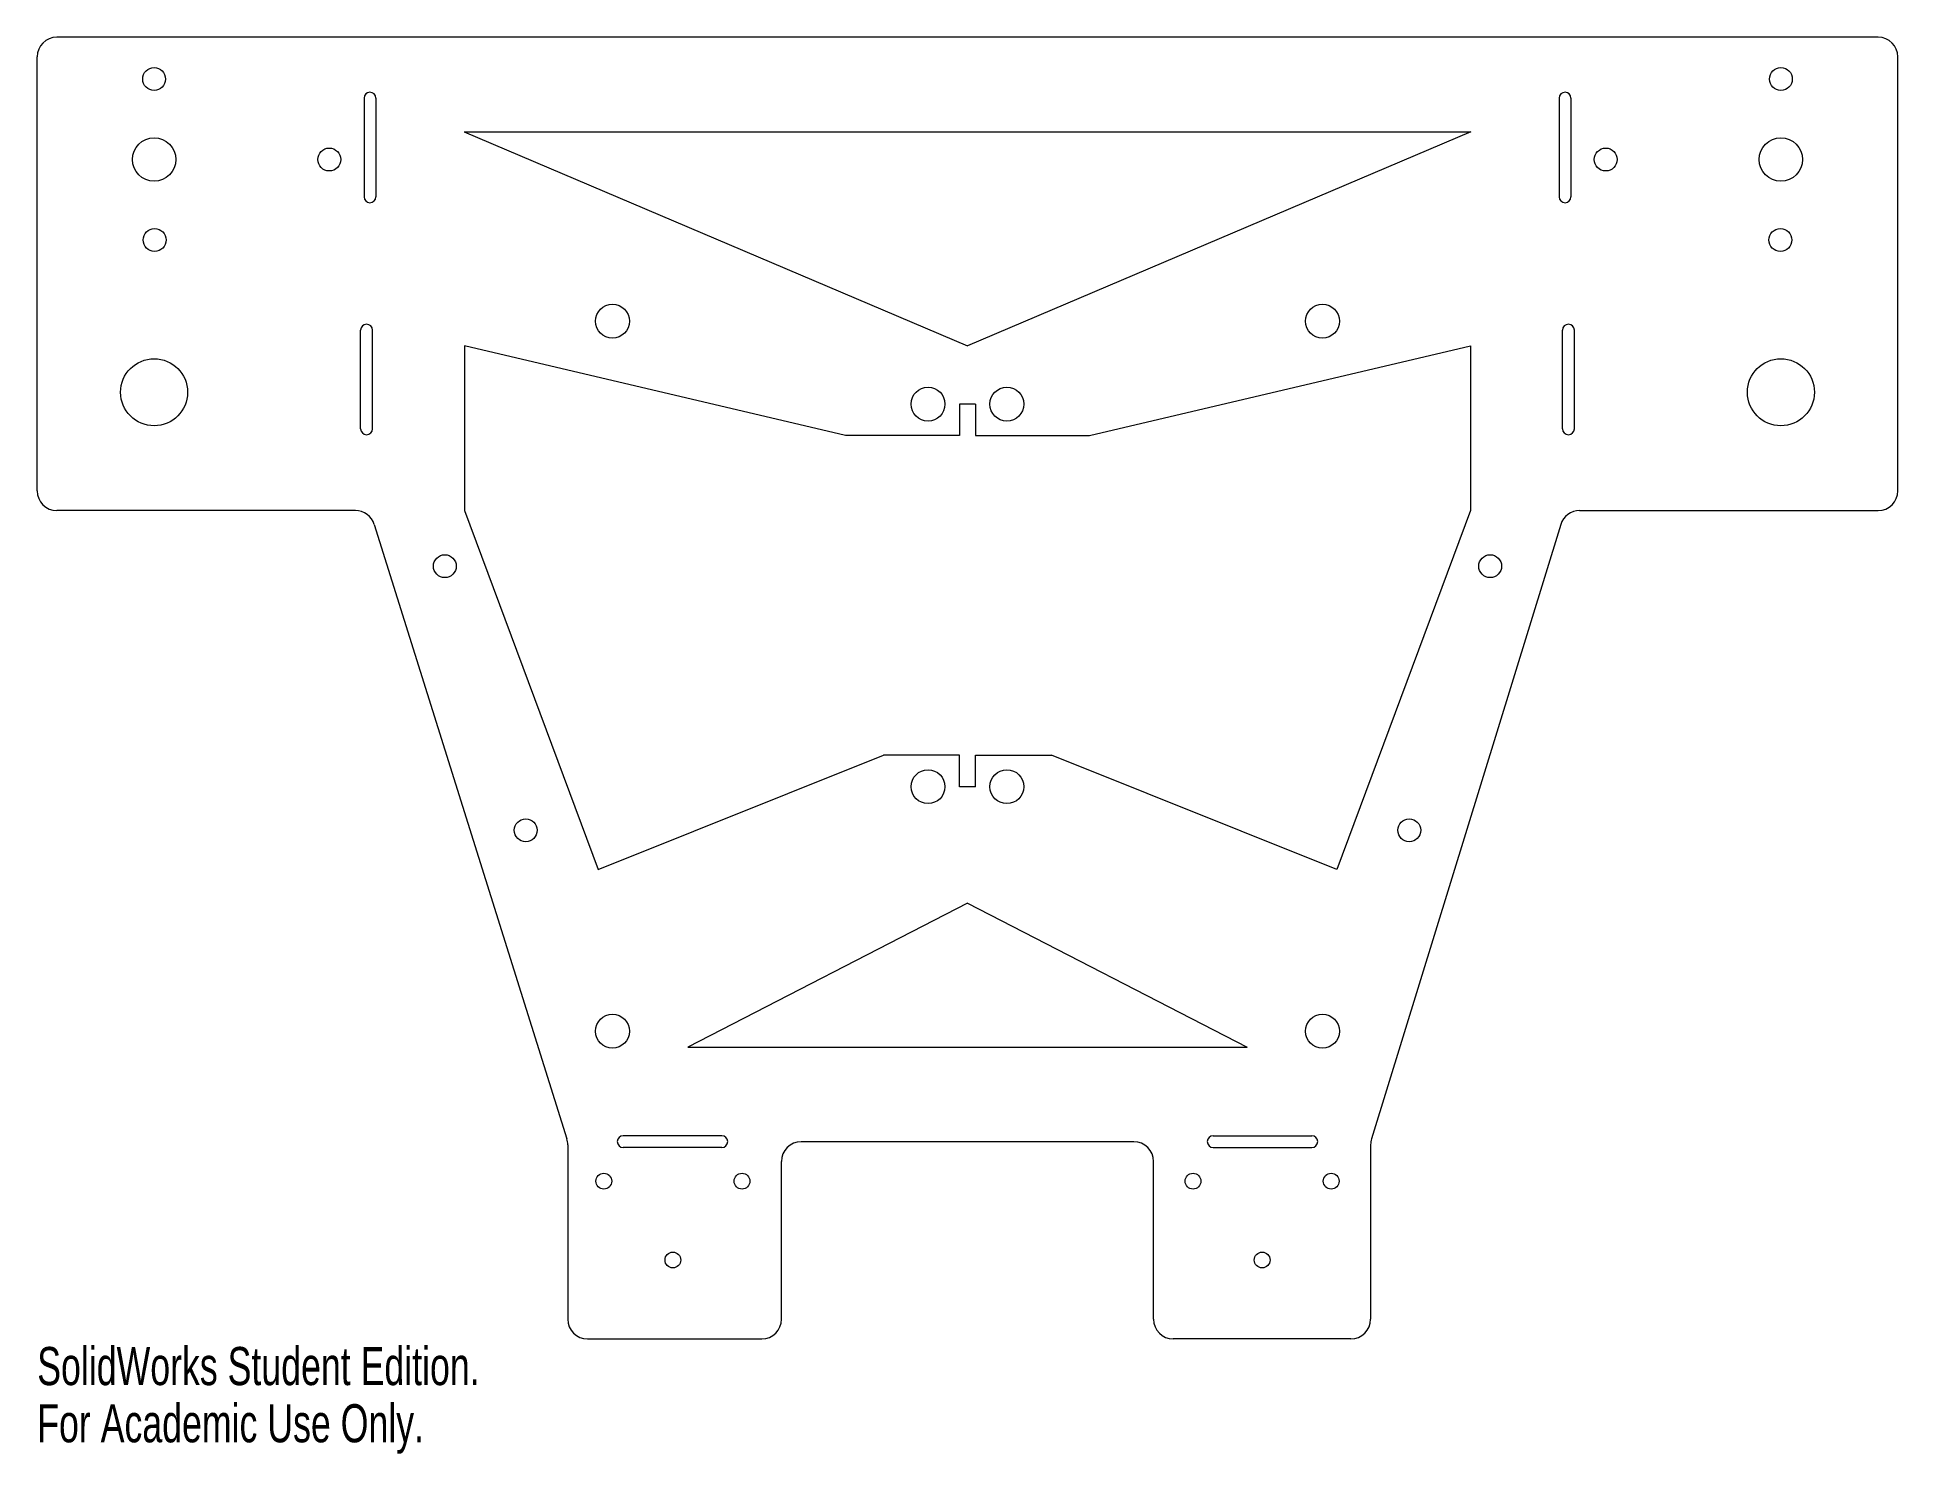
# Model space of a CAD drawing. Header units: millimetres. Extents: x -118 to 118, y -91 to 89.
import ezdxf

# ---------------------------------------------------------------- set-up
doc = ezdxf.new("R2010")
doc.units = ezdxf.units.MM
doc.styles.add('SLDTEXTSTYLE0', font='TXT', dxfattribs={"width": 0.7})

msp = doc.modelspace()

# ---------------------------------------------------------------- linework, layer by layer
at = {"color": 7, "linetype": 'Continuous', "lineweight": 15}
for p, q in [((115.69, 88.82), (-115.16, 88.82)), ((-117.66, 31.32), (-117.66, 86.32)), ((118.19, 31.32), (118.19, 86.32)), ((-76.23, 81.1), (-76.23, 68.6)), ((-74.73, 81.1), (-74.73, 68.6)), ((75.26, 81.1), (75.26, 68.6)), ((76.76, 81.1), (76.76, 68.6)), ((-63.54, 76.82), (0.26, 49.71)), ((-63.54, 76.82), (64.07, 76.82)), ((64.07, 76.82), (0.26, 49.71)), ((-76.66, 39.19), (-76.66, 51.69)), ((-75.16, 39.19), (-75.16, 51.69)), ((-63.48, 49.71), (-63.48, 28.82)), ((-15.18, 38.32), (-63.48, 49.71)), ((15.71, 38.32), (64.01, 49.71)), ((64.01, 49.71), (64.01, 28.82)), ((75.69, 39.19), (75.69, 51.69)), ((77.19, 39.19), (77.19, 51.69)), ((-0.74, 42.32), (-0.74, 38.32)), ((1.26, 42.32), (-0.74, 42.32)), ((1.26, 42.32), (1.26, 38.32)), ((-0.74, 38.32), (-15.18, 38.32)), ((1.26, 38.32), (15.71, 38.32)), ((-77.32, 28.82), (-115.16, 28.82)), ((-63.48, 28.82), (-46.54, -16.68)), ((64.01, 28.82), (47.07, -16.68)), ((77.86, 28.82), (115.69, 28.82)), ((-74.93, 27.07), (-50.52, -50.81)), ((75.47, 27.06), (51.48, -50.82)), ((-46.54, -16.68), (-10.4, -2.18)), ((-0.74, -2.18), (-10.4, -2.18)), ((-0.74, -6.18), (-0.74, -2.18)), ((1.26, -2.18), (10.93, -2.18)), ((1.26, -6.18), (1.26, -2.18)), ((47.07, -16.68), (10.93, -2.18)), ((1.26, -6.18), (-0.74, -6.18)), ((0.26, -20.95), (-35.18, -39.18)), ((0.26, -20.95), (35.71, -39.18)), ((-35.18, -39.18), (35.71, -39.18)), ((-50.41, -51.56), (-50.41, -73.68)), ((-30.88, -50.42), (-43.38, -50.42)), ((21.35, -51.18), (-20.82, -51.18)), ((31.41, -50.42), (43.91, -50.42)), ((51.37, -51.55), (51.37, -73.68)), ((-30.88, -51.92), (-43.38, -51.92)), ((-23.32, -73.68), (-23.32, -53.68)), ((23.85, -73.68), (23.85, -53.68)), ((31.41, -51.92), (43.91, -51.92)), ((-47.91, -76.18), (-25.82, -76.18)), ((48.87, -76.18), (26.35, -76.18))]:
    msp.add_line(p, q, dxfattribs=at)
for centre, radius in [((-102.84, 83.52), 1.45), ((103.37, 83.52), 1.45), ((-102.84, 73.32), 2.75), ((103.37, 73.32), 2.75), ((-80.64, 73.32), 1.45), ((81.17, 73.32), 1.45), ((-102.78, 63.12), 1.45), ((103.31, 63.12), 1.45), ((-44.74, 52.82), 2.15), ((45.26, 52.82), 2.15), ((-102.84, 43.82), 4.25), ((103.37, 43.82), 4.25), ((-4.74, 42.32), 2.15), ((5.26, 42.32), 2.15), ((-65.99, 21.77), 1.45), ((66.52, 21.77), 1.45), ((-4.74, -6.18), 2.15), ((5.26, -6.18), 2.15), ((-55.73, -11.7), 1.45), ((56.26, -11.7), 1.45), ((-44.74, -37.18), 2.15), ((45.26, -37.18), 2.15), ((-45.84, -56.18), 1), ((-28.32, -56.18), 1), ((28.85, -56.18), 1), ((46.37, -56.18), 1), ((-37.08, -66.18), 1), ((37.61, -66.18), 1)]:
    msp.add_circle(centre, radius, dxfattribs=at)
for centre, radius, start, end in [((-115.16, 86.32), 2.5, 90, 180), ((115.69, 86.32), 2.5, 0, 90), ((-75.48, 81.1), 0.75, 0, 180), ((76.01, 81.1), 0.75, 0, 180), ((-75.48, 68.6), 0.75, 180, 0), ((76.01, 68.6), 0.75, 180, 0), ((-75.91, 51.69), 0.75, 0, 180), ((76.44, 51.69), 0.75, 0, 180), ((-75.91, 39.19), 0.75, 180, 0), ((76.44, 39.19), 0.75, 180, 0), ((-115.16, 31.32), 2.5, 180, 270), ((115.69, 31.32), 2.5, 270, 0), ((-77.32, 26.32), 2.5, 17.4026, 90), ((77.86, 26.32), 2.5, 90, 162.8808), ((-52.91, -51.56), 2.5, 0, 17.4026), ((-43.38, -51.17), 0.75, 90, 270), ((-30.88, -51.17), 0.75, 270, 90), ((-20.82, -53.68), 2.5, 90, 180), ((21.35, -53.68), 2.5, 0, 90), ((31.41, -51.17), 0.75, 90, 270), ((43.91, -51.17), 0.75, 270, 90), ((53.87, -51.55), 2.5, 162.8808, 180), ((-47.91, -73.68), 2.5, 180, 270), ((-25.82, -73.68), 2.5, 270, 0), ((26.35, -73.68), 2.5, 180, 270), ((48.87, -73.68), 2.5, 270, 0)]:
    msp.add_arc(centre, radius, start, end, dxfattribs=at)

# ---------------------------------------------------------------- texts
at = {"color": 7, "linetype": 'Continuous', "char_height": 4.8336, "attachment_point": 1, "style": 'SLDTEXTSTYLE0'}
for s, insert in [('SolidWorks Student Edition.', (-117.66, -77.2)), ('For Academic Use Only.', (-117.66, -84.45))]:
    msp.add_mtext(s, dxfattribs=dict(at, insert=insert))

doc.saveas('drawing.dxf')
